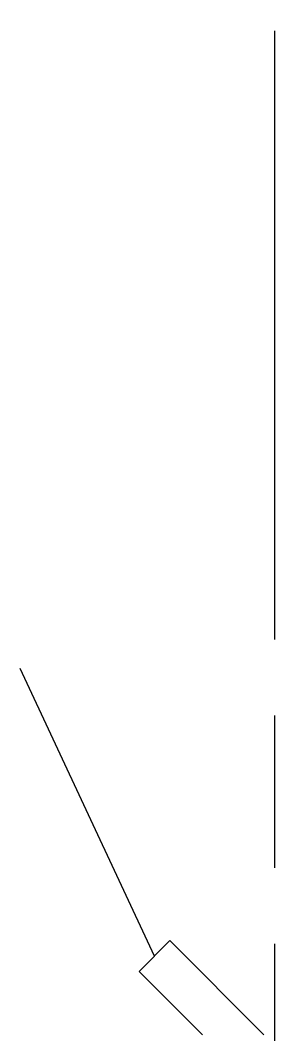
# Model space of a CAD drawing. Header units: inches. Extents: x 2870606 to 3671143, y -733551 to -473558.
# Drawn here: x 3233140 to 3233842, y -518223 to -515423 of the extents above; entities that cross this region are included whole.
import ezdxf

# ---------------------------------------------------------------- set-up
doc = ezdxf.new("R2010")
doc.units = ezdxf.units.IN
doc.header["$MEASUREMENT"] = 0
doc.linetypes.add('ACAD_ISO08W100', pattern=[36, 24, -3, 6, -3])

msp = doc.modelspace()

# ---------------------------------------------------------------- linework, layer by layer
at = {"color": 252, "linetype": 'ACAD_ISO08W100', "ltscale": 70}
msp.add_line((3233842.2, -524692.02), (3233842.2, -496403.85), dxfattribs=at)
msp.add_line((3233510.2, -518005.87), (3233139.63, -517212.26))
at = {"lineweight": 30}
msp.add_line((3233467.77, -518048.29), (3233552.62, -517963.44), dxfattribs=at)
for points in [[(3233812.31, -518223.13), (3233552.62, -517963.44)], [(3233642.4, -518222.92), (3233467.77, -518048.29)]]:
    msp.add_lwpolyline(points, dxfattribs=at)

doc.saveas('drawing.dxf')
